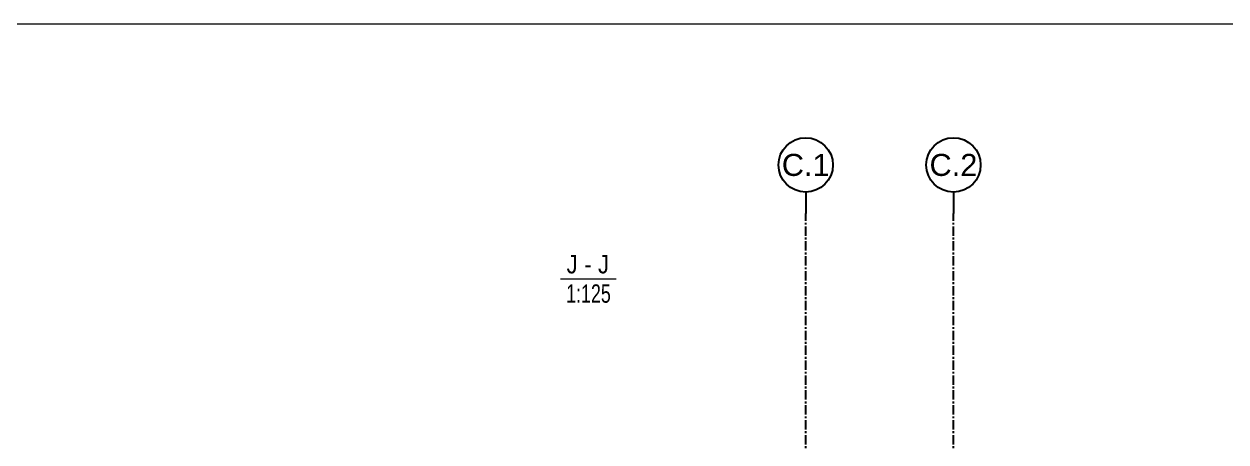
# Model space of a CAD drawing. Header units: millimetres. Extents: x 3774 to 718460, y -768339 to 192544.
# Drawn here: x 470839 to 491316, y -625937 to -618812 of the extents above; entities that cross this region are included whole.
import ezdxf
from ezdxf.enums import TextEntityAlignment as Align

# ---------------------------------------------------------------- set-up
doc = ezdxf.new("R2010")
doc.units = ezdxf.units.MM
doc.linetypes.add('CENTER', pattern=[50.8, 31.75, -6.35, 6.35, -6.35])
doc.linetypes.add('XKITLINE00', pattern=[0])
doc.layers.add('DrawingSheet', color=7, linetype='Continuous', lineweight=0)
doc.layers.add('OtherObjectType', color=7, linetype='Continuous', lineweight=0)
doc.layers.add('Stan-Dim', color=7, linetype='Continuous')
doc.styles.add('ARIAL', font='arial.ttf')
doc.styles.add('ARIAL_NARROW', font='ARIALN.TTF')
doc.styles.add('ROMANS', font='arial.ttf', dxfattribs={"width": 0.85})

# ---------------------------------------------------------------- blocks, each defined once
blk = doc.blocks.new('*A272909')
at = {"layer": 'DrawingSheet', "color": 7, "linetype": 'XKITLINE00', "lineweight": 0}
blk.add_line((2939.351557, 28.464483), (1689.351557, 28.464483), dxfattribs=at)
blk = doc.blocks.new('*A25995481')
at = {"layer": 'OtherObjectType', "color": 7, "linetype": 'XKITLINE00', "lineweight": 0}
blk.add_line((2684.849676, -6.294688), (2692.439276, -6.294688), dxfattribs=at)
at = {"layer": 'OtherObjectType', "color": 7, "width": 0.85}
for s, style, p in [('J', 'ARIAL', (2685.672186, -5.544688)), ('J', 'ARIAL', (2689.949286, -5.544688)), ('-', 'ARIAL', (2688.089666, -5.544688)), ('1:125', 'ARIAL_NARROW', (2685.599676, -9.544688))]:
    blk.add_text(s, height=2.5, dxfattribs=dict(at, style=style)).set_placement(p)

msp = doc.modelspace()

# ---------------------------------------------------------------- linework, layer by layer
at = {"color": 7}
for p, q in [((484156.234, -621677.35), (484156.234, -622042.556)), ((486673.234, -621677.35), (486673.234, -622042.556))]:
    msp.add_line(p, q, dxfattribs=at)
at = {"color": 7, "linetype": 'CENTER', "ltscale": 5}
for points in [[(484156.234, -644265.331), (484156.234, -622042.556)], [(486673.234, -644265.331), (486673.234, -622042.556)]]:
    msp.add_lwpolyline(points, dxfattribs=at)
at = {"color": 7}
for centre in [(484156.234, -621213.878), (486673.234, -621213.878)]:
    msp.add_circle(centre, 463.472, dxfattribs=at)

# ---------------------------------------------------------------- block references
at = {"color": 7, "lineweight": 0, "xscale": 125, "yscale": 125, "zscale": 125}
for name, p in [('*A272909', (128527.556, -622370.363)), ('*A25995481', (144374.168, -622370.363))]:
    msp.add_blockref(name, p, dxfattribs=at)

# ---------------------------------------------------------------- texts
at = {"layer": 'Stan-Dim', "color": 7, "style": 'ROMANS'}
for tag, p in [('C.1', (484156.234, -621213.878)), ('C.2', (486673.234, -621213.878))]:
    msp.add_attdef(tag, text='', height=375, dxfattribs=at).set_placement(p, align=Align.MIDDLE_CENTER)

doc.saveas('drawing.dxf')
